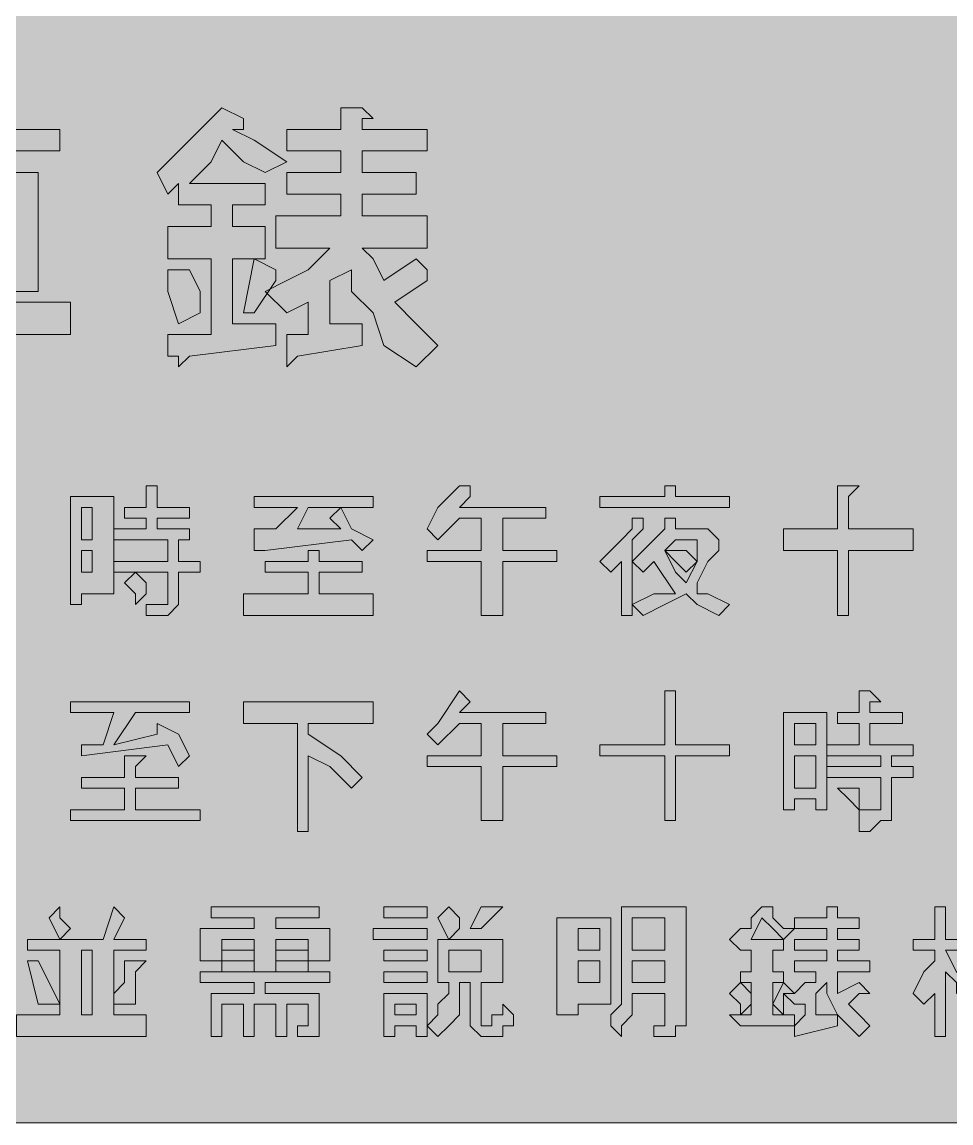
# Model space of a CAD drawing. Header units: metres. Extents: x 9 to 558, y 12 to 259.
# Drawn here: x 350.6 to 453.8, y 12 to 134.3 of the extents above; entities that cross this region are included whole.
import ezdxf

# ---------------------------------------------------------------- set-up
doc = ezdxf.new("R2010")
doc.units = ezdxf.units.M
doc.layers.add('FILL_BLACK_000000', color=7, linetype='Continuous', true_color=0x000000)
doc.layers.add('FILL_YELLOW_FFFF00', color=7, linetype='Continuous', true_color=0xffff00)

msp = doc.modelspace()

# ---------------------------------------------------------------- hatches: boundary and pattern name
at = {"layer": 'FILL_BLACK_000000', "true_color": 0x000000}
h = msp.add_hatch(color=7, dxfattribs=at)
h.dxf.hatch_style = 1
h.paths.add_polyline_path([(344.01, 122.4), (354.81, 122.4), (354.81, 120), (344.01, 120), (344.01, 117.6), (352.41, 117.6), (352.41, 104.4), (344.01, 104.4), (344.01, 103.2), (356.01, 103.2), (356.01, 99.6), (344.01, 99.6), (344.01, 96), (341.61, 96), (341.61, 99.6), (328.41, 99.6), (328.41, 103.2), (341.61, 103.2), (341.61, 104.4), (332.01, 104.4), (332.01, 117.6), (341.61, 117.6), (341.61, 120), (329.61, 120), (329.61, 122.4), (341.61, 122.4), (341.61, 124.8), (344.01, 124.8), (344.01, 123.6), (344.01, 122.4)])
h.paths.add_polyline_path([(341.61, 112.8), (341.61, 115.2), (335.61, 115.2), (335.61, 112.8), (341.61, 112.8)], flags=16)
h.paths.add_polyline_path([(335.61, 106.8), (341.61, 106.8), (341.61, 110.4), (335.61, 110.4), (335.61, 106.8)], flags=16)
h.paths.add_polyline_path([(344.01, 115.2), (344.01, 112.8), (350.01, 112.8), (350.01, 115.2), (344.01, 115.2)], flags=16)
h.paths.add_polyline_path([(350.01, 110.4), (344.01, 110.4), (344.01, 106.8), (350.01, 106.8), (350.01, 110.4)], flags=16)
h = msp.add_hatch(color=7, dxfattribs=at)
h.dxf.hatch_style = 1
h.paths.add_polyline_path([(366.81, 118.8), (369.21, 121.2), (371.61, 123.6), (372.81, 124.8), (375.21, 123.6), (375.21, 122.4), (374.01, 122.4), (376.41, 121.2), (380.01, 118.8), (377.61, 117.6), (375.21, 118.8), (372.81, 121.2), (371.61, 118.8), (369.21, 116.4), (377.61, 116.4), (377.61, 114), (374.01, 114), (374.01, 111.6), (377.61, 111.6), (377.61, 108), (374.01, 108), (374.01, 100.8), (378.81, 100.8), (378.81, 98.4), (369.21, 97.2), (368.01, 96), (368.01, 97.2), (366.81, 97.2), (366.81, 99.6), (371.61, 99.6), (371.61, 108), (366.81, 108), (366.81, 111.6), (371.61, 111.6), (371.61, 114), (368.01, 114), (368.01, 116.4), (366.81, 115.2), (365.61, 117.6), (366.81, 118.8)])
h = msp.add_hatch(color=7, dxfattribs=at)
h.dxf.hatch_style = 1
h.paths.add_polyline_path([(386.01, 122.4), (386.01, 124.8), (388.41, 124.8), (389.61, 123.6), (388.41, 123.6), (388.41, 122.4), (395.61, 122.4), (395.61, 120), (388.41, 120), (388.41, 117.6), (394.41, 117.6), (394.41, 115.2), (388.41, 115.2), (388.41, 112.8), (395.61, 112.8), (395.61, 109.2), (388.41, 109.2), (389.61, 108), (390.81, 105.6), (394.41, 108), (395.61, 106.8), (395.61, 105.6), (392.01, 103.2), (394.41, 100.8), (396.81, 98.4), (394.41, 96), (390.81, 98.4), (389.61, 102), (387.21, 104.4), (387.21, 106.8), (384.81, 105.6), (384.81, 100.8), (388.41, 100.8), (388.41, 98.4), (381.21, 97.2), (380.01, 96), (380.01, 99.6), (382.41, 99.6), (382.41, 103.2), (380.01, 102), (377.61, 104.4), (380.01, 105.6), (382.41, 106.8), (383.61, 108), (384.81, 109.2), (378.81, 109.2), (378.81, 112.8), (386.01, 112.8), (386.01, 115.2), (380.01, 115.2), (380.01, 117.6), (386.01, 117.6), (386.01, 120), (380.01, 120), (380.01, 122.4), (386.01, 122.4)])
h = msp.add_hatch(color=7, dxfattribs=at)
h.dxf.hatch_style = 1
h.paths.add_polyline_path([(376.41, 108), (378.81, 106.8), (378.81, 105.6), (376.41, 102), (375.21, 102), (376.41, 108)])
h = msp.add_hatch(color=7, dxfattribs=at)
h.dxf.hatch_style = 1
h.paths.add_polyline_path([(370.41, 104.4), (370.41, 102), (368.01, 100.8), (366.81, 104.4), (366.81, 106.8), (369.21, 106.8), (370.41, 104.4)])
h = msp.add_hatch(color=7, dxfattribs=at)
h.dxf.hatch_style = 1
h.paths.add_polyline_path([(369.21, 80.4), (369.21, 79.2), (365.61, 79.2), (365.61, 78), (369.21, 78), (369.21, 76.8), (368.01, 76.8), (368.01, 74.4), (370.41, 74.4), (370.41, 73.2), (368.01, 73.2), (368.01, 69.6), (366.81, 68.4), (365.61, 68.4), (364.41, 68.4), (364.41, 69.6), (365.61, 69.6), (366.81, 69.6), (366.81, 70.8), (366.81, 73.2), (360.81, 73.2), (360.81, 74.4), (366.81, 74.4), (366.81, 76.8), (360.81, 76.8), (360.81, 78), (364.41, 78), (364.41, 79.2), (362.01, 79.2), (362.01, 80.4), (364.41, 80.4), (364.41, 82.8), (365.61, 82.8), (365.61, 80.4), (369.21, 80.4)])
h = msp.add_hatch(color=7, dxfattribs=at)
h.dxf.hatch_style = 1
h.paths.add_polyline_path([(396.81, 80.4), (399.21, 82.8), (400.41, 82.8), (400.41, 81.6), (399.21, 80.4), (408.81, 80.4), (408.81, 79.2), (404.01, 79.2), (404.01, 75.6), (410.01, 75.6), (410.01, 74.4), (404.01, 74.4), (404.01, 68.4), (401.61, 68.4), (401.61, 74.4), (395.61, 74.4), (395.61, 75.6), (401.61, 75.6), (401.61, 79.2), (399.21, 79.2), (396.81, 76.8), (395.61, 78), (396.81, 80.4)])
h = msp.add_hatch(color=7, dxfattribs=at)
h.dxf.hatch_style = 1
h.paths.add_polyline_path([(422.01, 81.6), (422.01, 82.8), (423.21, 82.8), (423.21, 81.6), (429.21, 81.6), (429.21, 80.4), (414.81, 80.4), (414.81, 81.6), (422.01, 81.6)])
h = msp.add_hatch(color=7, dxfattribs=at)
h.dxf.hatch_style = 1
h.paths.add_polyline_path([(443.61, 82.8), (442.41, 81.6), (442.41, 78), (449.61, 78), (449.61, 75.6), (442.41, 75.6), (442.41, 68.4), (441.21, 68.4), (441.21, 75.6), (435.21, 75.6), (435.21, 78), (441.21, 78), (441.21, 82.8), (442.41, 82.8), (443.61, 82.8)])
h = msp.add_hatch(color=7, dxfattribs=at)
h.dxf.hatch_style = 1
h.paths.add_polyline_path([(358.41, 70.8), (357.21, 70.8), (357.21, 69.6), (356.01, 69.6), (356.01, 70.8), (356.01, 81.6), (360.81, 81.6), (360.81, 70.8), (358.41, 70.8)])
h.paths.add_polyline_path([(357.21, 80.4), (357.21, 76.8), (358.41, 76.8), (358.41, 80.4), (357.21, 80.4)], flags=16)
h.paths.add_polyline_path([(358.41, 75.6), (357.21, 75.6), (357.21, 73.2), (358.41, 73.2), (358.41, 75.6)], flags=16)
h = msp.add_hatch(color=7, dxfattribs=at)
h.dxf.hatch_style = 1
h.paths.add_polyline_path([(389.61, 76.8), (388.41, 75.6), (387.21, 76.8), (377.61, 75.6), (376.41, 75.6), (376.41, 78), (378.81, 78), (381.21, 80.4), (376.41, 80.4), (376.41, 81.6), (389.61, 81.6), (389.61, 80.4), (386.01, 80.4), (387.21, 78), (389.61, 76.8)])
h.paths.add_polyline_path([(382.41, 80.4), (381.21, 78), (386.01, 78), (384.81, 79.2), (386.01, 80.4), (382.41, 80.4)], flags=16)
h = msp.add_hatch(color=7, dxfattribs=at)
h.dxf.hatch_style = 1
h.paths.add_polyline_path([(419.61, 78), (418.41, 76.8), (418.41, 68.4), (417.21, 68.4), (417.21, 74.4), (416.01, 73.2), (414.81, 74.4), (416.01, 75.6), (417.21, 76.8), (418.41, 78), (418.41, 79.2), (419.61, 79.2), (419.61, 78)])
h = msp.add_hatch(color=7, dxfattribs=at)
h.dxf.hatch_style = 1
h.paths.add_polyline_path([(428.01, 75.6), (426.81, 74.4), (425.61, 72), (425.61, 70.8), (426.81, 70.8), (429.21, 69.6), (428.01, 68.4), (425.61, 69.6), (424.41, 70.8), (422.01, 69.6), (419.61, 68.4), (418.41, 69.6), (420.81, 70.8), (423.21, 70.8), (420.81, 74.4), (419.61, 73.2), (418.41, 74.4), (419.61, 75.6), (420.81, 76.8), (422.01, 78), (422.01, 79.2), (423.21, 79.2), (423.21, 78), (426.81, 78), (428.01, 76.8), (428.01, 75.6)])
h.paths.add_polyline_path([(425.61, 74.4), (425.61, 76.8), (423.21, 76.8), (422.01, 75.6), (423.21, 73.2), (424.41, 72), (425.61, 74.4)], flags=16)
h = msp.add_hatch(color=7, dxfattribs=at)
h.dxf.hatch_style = 1
h.paths.add_polyline_path([(375.21, 70.8), (382.41, 70.8), (382.41, 73.2), (377.61, 73.2), (377.61, 74.4), (382.41, 74.4), (382.41, 75.6), (383.61, 75.6), (383.61, 74.4), (388.41, 74.4), (388.41, 73.2), (383.61, 73.2), (383.61, 70.8), (389.61, 70.8), (389.61, 68.4), (375.21, 68.4), (375.21, 70.8)])
h = msp.add_hatch(color=7, dxfattribs=at)
h.dxf.hatch_style = 1
h.paths.add_polyline_path([(424.41, 75.6), (425.61, 74.4), (424.41, 73.2), (423.21, 74.4), (422.01, 75.6), (423.21, 75.6), (424.41, 75.6)])
h = msp.add_hatch(color=7, dxfattribs=at)
h.dxf.hatch_style = 1
h.paths.add_polyline_path([(364.41, 72), (364.41, 70.8), (363.21, 69.6), (363.21, 70.8), (362.01, 72), (363.21, 73.2), (364.41, 72)])
h = msp.add_hatch(color=7, dxfattribs=at)
h.dxf.hatch_style = 1
h.paths.add_polyline_path([(396.81, 56.4), (399.21, 60), (400.41, 58.8), (399.21, 57.6), (408.81, 57.6), (408.81, 56.4), (404.01, 56.4), (404.01, 52.8), (410.01, 52.8), (410.01, 51.6), (404.01, 51.6), (404.01, 45.6), (401.61, 45.6), (401.61, 51.6), (395.61, 51.6), (395.61, 52.8), (401.61, 52.8), (401.61, 56.4), (399.21, 56.4), (396.81, 54), (395.61, 55.2), (396.81, 56.4)])
h = msp.add_hatch(color=7, dxfattribs=at)
h.dxf.hatch_style = 1
h.paths.add_polyline_path([(423.21, 58.8), (423.21, 54), (429.21, 54), (429.21, 52.8), (423.21, 52.8), (423.21, 45.6), (422.01, 45.6), (422.01, 52.8), (414.81, 52.8), (414.81, 54), (422.01, 54), (422.01, 60), (423.21, 60), (423.21, 58.8)])
h = msp.add_hatch(color=7, dxfattribs=at)
h.dxf.hatch_style = 1
h.paths.add_polyline_path([(443.61, 56.4), (441.21, 56.4), (441.21, 57.6), (443.61, 57.6), (443.61, 60), (444.81, 60), (446.01, 58.8), (444.81, 58.8), (444.81, 57.6), (448.41, 57.6), (448.41, 56.4), (444.81, 56.4), (444.81, 54), (449.61, 54), (449.61, 52.8), (447.21, 52.8), (447.21, 51.6), (449.61, 51.6), (449.61, 50.4), (447.21, 50.4), (447.21, 46.8), (447.21, 45.6), (446.01, 45.6), (444.81, 44.4), (443.61, 44.4), (443.61, 46.8), (444.81, 46.8), (446.01, 46.8), (446.01, 50.4), (440.01, 50.4), (440.01, 51.6), (446.01, 51.6), (446.01, 52.8), (440.01, 52.8), (440.01, 54), (443.61, 54), (443.61, 56.4)])
h = msp.add_hatch(color=7, dxfattribs=at)
h.dxf.hatch_style = 1
h.paths.add_polyline_path([(356.01, 58.8), (369.21, 58.8), (369.21, 57.6), (363.21, 57.6), (360.81, 54), (365.61, 55.2), (365.61, 56.4), (368.01, 55.2), (369.21, 52.8), (368.01, 51.6), (366.81, 54), (357.21, 52.8), (357.21, 54), (359.61, 54), (360.81, 57.6), (356.01, 57.6), (356.01, 58.8)])
h = msp.add_hatch(color=7, dxfattribs=at)
h.dxf.hatch_style = 1
h.paths.add_polyline_path([(389.61, 58.8), (389.61, 56.4), (382.41, 56.4), (382.41, 55.2), (386.01, 52.8), (388.41, 50.4), (387.21, 49.2), (384.81, 51.6), (382.41, 52.8), (382.41, 44.4), (381.21, 44.4), (381.21, 56.4), (375.21, 56.4), (375.21, 58.8), (389.61, 58.8)])
h = msp.add_hatch(color=7, dxfattribs=at)
h.dxf.hatch_style = 1
h.paths.add_polyline_path([(438.81, 46.8), (438.81, 48), (436.41, 48), (436.41, 46.8), (435.21, 46.8), (435.21, 57.6), (440.01, 57.6), (440.01, 46.8), (438.81, 46.8)])
h.paths.add_polyline_path([(436.41, 56.4), (436.41, 54), (438.81, 54), (438.81, 56.4), (436.41, 56.4)], flags=16)
h.paths.add_polyline_path([(438.81, 52.8), (436.41, 52.8), (436.41, 49.2), (438.81, 49.2), (438.81, 52.8)], flags=16)
h = msp.add_hatch(color=7, dxfattribs=at)
h.dxf.hatch_style = 1
h.paths.add_polyline_path([(356.01, 46.8), (362.01, 46.8), (362.01, 49.2), (357.21, 49.2), (357.21, 50.4), (362.01, 50.4), (362.01, 52.8), (363.21, 52.8), (364.41, 52.8), (363.21, 51.6), (363.21, 50.4), (368.01, 50.4), (368.01, 49.2), (363.21, 49.2), (363.21, 46.8), (370.41, 46.8), (370.41, 45.6), (356.01, 45.6), (356.01, 46.8)])
h = msp.add_hatch(color=7, dxfattribs=at)
h.dxf.hatch_style = 1
h.paths.add_polyline_path([(443.61, 49.2), (443.61, 48), (443.61, 46.8), (442.41, 48), (441.21, 49.2), (442.41, 49.2), (443.61, 49.2)])
h = msp.add_hatch(color=7, dxfattribs=at)
h.dxf.hatch_style = 1
h.paths.add_polyline_path([(360.81, 32.4), (364.41, 32.4), (364.41, 31.2), (360.81, 31.2), (360.81, 24), (364.41, 24), (364.41, 21.6), (350.01, 21.6), (350.01, 24), (354.81, 24), (354.81, 31.2), (351.21, 31.2), (351.21, 32.4), (354.81, 32.4), (359.61, 32.4), (360.81, 36), (362.01, 34.8), (360.81, 32.4)])
h.paths.add_polyline_path([(358.41, 31.2), (357.21, 31.2), (357.21, 24), (358.41, 24), (358.41, 31.2)], flags=16)
h = msp.add_hatch(color=7, dxfattribs=at)
h.dxf.hatch_style = 1
h.paths.add_polyline_path([(356.01, 33.6), (354.81, 32.4), (353.61, 34.8), (354.81, 36), (354.81, 34.8), (356.01, 33.6)])
h = msp.add_hatch(color=7, dxfattribs=at)
h.dxf.hatch_style = 1
h.paths.add_polyline_path([(384.81, 33.6), (384.81, 30), (382.41, 30), (382.41, 32.4), (378.81, 32.4), (378.81, 28.8), (376.41, 28.8), (376.41, 32.4), (372.81, 32.4), (372.81, 30), (370.41, 30), (370.41, 33.6), (376.41, 33.6), (376.41, 34.8), (371.61, 34.8), (371.61, 36), (383.61, 36), (383.61, 34.8), (378.81, 34.8), (378.81, 33.6), (384.81, 33.6)])
h = msp.add_hatch(color=7, dxfattribs=at)
h.dxf.hatch_style = 1
h.paths.add_polyline_path([(395.61, 36), (395.61, 34.8), (390.81, 34.8), (390.81, 36), (395.61, 36)])
h = msp.add_hatch(color=7, dxfattribs=at)
h.dxf.hatch_style = 1
h.paths.add_polyline_path([(396.81, 34.8), (398.01, 36), (399.21, 34.8), (399.21, 33.6), (398.01, 32.4), (396.81, 34.8)])
h = msp.add_hatch(color=7, dxfattribs=at)
h.dxf.hatch_style = 1
h.paths.add_polyline_path([(401.61, 36), (402.81, 36), (404.01, 36), (402.81, 34.8), (401.61, 33.6), (400.41, 33.6), (401.61, 36)])
h = msp.add_hatch(color=7, dxfattribs=at)
h.dxf.hatch_style = 1
h.paths.add_polyline_path([(424.41, 22.8), (423.21, 22.8), (423.21, 21.6), (422.01, 21.6), (420.81, 21.6), (420.81, 22.8), (422.01, 22.8), (422.01, 24), (422.01, 26.4), (418.41, 26.4), (418.41, 25.2), (418.41, 24), (417.21, 22.8), (417.21, 21.6), (416.01, 22.8), (416.01, 24), (417.21, 25.2), (417.21, 26.4), (417.21, 28.8), (417.21, 36), (424.41, 36), (424.41, 24), (424.41, 22.8)])
h.paths.add_polyline_path([(418.41, 34.8), (418.41, 31.2), (422.01, 31.2), (422.01, 34.8), (418.41, 34.8)], flags=16)
h.paths.add_polyline_path([(422.01, 30), (418.41, 30), (418.41, 27.6), (422.01, 27.6), (422.01, 30)], flags=16)
h = msp.add_hatch(color=7, dxfattribs=at)
h.dxf.hatch_style = 1
h.paths.add_polyline_path([(431.61, 24), (431.61, 27.6), (430.41, 27.6), (430.41, 28.8), (431.61, 28.8), (431.61, 31.2), (430.41, 31.2), (429.21, 32.4), (430.41, 33.6), (431.61, 33.6), (431.61, 34.8), (432.81, 36), (434.01, 36), (434.01, 34.8), (435.21, 33.6), (436.41, 33.6), (435.21, 32.4), (435.21, 31.2), (434.01, 31.2), (434.01, 28.8), (435.21, 28.8), (435.21, 27.6), (434.01, 27.6), (434.01, 24), (436.41, 24), (436.41, 22.8), (430.41, 22.8), (429.21, 24), (431.61, 24)])
h.paths.add_polyline_path([(434.01, 33.6), (432.81, 34.8), (431.61, 32.4), (435.21, 32.4), (434.01, 33.6)], flags=16)
h = msp.add_hatch(color=7, dxfattribs=at)
h.dxf.hatch_style = 1
h.paths.add_polyline_path([(436.41, 21.6), (436.41, 22.8), (437.61, 24), (437.61, 25.2), (436.41, 25.2), (435.21, 26.4), (436.41, 26.4), (437.61, 27.6), (438.81, 27.6), (438.81, 28.8), (436.41, 28.8), (436.41, 30), (440.01, 30), (440.01, 31.2), (436.41, 31.2), (436.41, 32.4), (440.01, 32.4), (440.01, 33.6), (436.41, 33.6), (436.41, 34.8), (440.01, 34.8), (440.01, 36), (441.21, 36), (441.21, 34.8), (443.61, 34.8), (443.61, 33.6), (441.21, 33.6), (441.21, 32.4), (443.61, 32.4), (443.61, 31.2), (441.21, 31.2), (441.21, 30), (444.81, 30), (444.81, 28.8), (441.21, 28.8), (441.21, 27.6), (441.21, 26.4), (443.61, 27.6), (444.81, 26.4), (443.61, 26.4), (442.41, 25.2), (443.61, 24), (444.81, 22.8), (443.61, 21.6), (442.41, 22.8), (441.21, 24), (441.21, 22.8), (436.41, 21.6)])
h.paths.add_polyline_path([(440.01, 26.4), (440.01, 27.6), (438.81, 26.4), (438.81, 24), (441.21, 24), (440.01, 26.4)], flags=16)
h = msp.add_hatch(color=7, dxfattribs=at)
h.dxf.hatch_style = 1
h.paths.add_polyline_path([(449.61, 26.4), (450.81, 28.8), (452.01, 30), (452.01, 31.2), (449.61, 31.2), (449.61, 32.4), (452.01, 32.4), (452.01, 36), (453.21, 36), (453.21, 32.4), (455.61, 32.4), (455.61, 31.2), (453.21, 31.2), (454.41, 28.8), (455.61, 27.6), (454.41, 26.4), (454.41, 27.6), (453.21, 28.8), (453.21, 21.6), (452.01, 21.6), (452.01, 26.4), (450.81, 25.2), (449.61, 26.4)])
h = msp.add_hatch(color=7, dxfattribs=at)
h.dxf.hatch_style = 1
h.paths.add_polyline_path([(414.81, 25.2), (412.41, 25.2), (412.41, 24), (410.01, 24), (410.01, 34.8), (416.01, 34.8), (416.01, 25.2), (414.81, 25.2)])
h.paths.add_polyline_path([(412.41, 33.6), (412.41, 31.2), (414.81, 31.2), (414.81, 33.6), (412.41, 33.6)], flags=16)
h.paths.add_polyline_path([(414.81, 30), (412.41, 30), (412.41, 27.6), (414.81, 27.6), (414.81, 30)], flags=16)
h = msp.add_hatch(color=7, dxfattribs=at)
h.dxf.hatch_style = 1
h.paths.add_polyline_path([(395.61, 33.6), (395.61, 32.4), (389.61, 32.4), (389.61, 33.6), (395.61, 33.6)])
h = msp.add_hatch(color=7, dxfattribs=at)
h.dxf.hatch_style = 1
h.paths.add_polyline_path([(376.41, 32.4), (376.41, 31.2), (372.81, 31.2), (372.81, 32.4), (376.41, 32.4)])
h = msp.add_hatch(color=7, dxfattribs=at)
h.dxf.hatch_style = 1
h.paths.add_polyline_path([(382.41, 32.4), (382.41, 31.2), (378.81, 31.2), (378.81, 32.4), (382.41, 32.4)])
h = msp.add_hatch(color=7, dxfattribs=at)
h.dxf.hatch_style = 1
h.paths.add_polyline_path([(404.01, 32.4), (404.01, 27.6), (401.61, 27.6), (401.61, 24), (401.61, 22.8), (402.81, 22.8), (402.81, 24), (404.01, 24), (404.01, 25.2), (405.21, 24), (405.21, 22.8), (404.01, 22.8), (404.01, 21.6), (402.81, 21.6), (401.61, 21.6), (400.41, 22.8), (400.41, 24), (400.41, 27.6), (399.21, 27.6), (399.21, 25.2), (399.21, 24), (398.01, 22.8), (396.81, 21.6), (395.61, 22.8), (396.81, 24), (396.81, 25.2), (398.01, 26.4), (398.01, 27.6), (396.81, 27.6), (396.81, 32.4), (404.01, 32.4)])
h.paths.add_polyline_path([(401.61, 31.2), (398.01, 31.2), (398.01, 28.8), (401.61, 28.8), (401.61, 31.2)], flags=16)
h = msp.add_hatch(color=7, dxfattribs=at)
h.dxf.hatch_style = 1
h.paths.add_polyline_path([(395.61, 31.2), (395.61, 30), (390.81, 30), (390.81, 31.2), (395.61, 31.2)])
h = msp.add_hatch(color=7, dxfattribs=at)
h.dxf.hatch_style = 1
h.paths.add_polyline_path([(353.61, 27.6), (354.81, 25.2), (352.41, 25.2), (351.21, 30), (352.41, 30), (353.61, 27.6)])
h = msp.add_hatch(color=7, dxfattribs=at)
h.dxf.hatch_style = 1
h.paths.add_polyline_path([(360.81, 26.4), (362.01, 27.6), (362.01, 28.8), (362.01, 30), (363.21, 30), (364.41, 30), (363.21, 28.8), (363.21, 27.6), (363.21, 26.4), (363.21, 25.2), (362.01, 25.2), (360.81, 25.2), (360.81, 26.4)])
h = msp.add_hatch(color=7, dxfattribs=at)
h.dxf.hatch_style = 1
h.paths.add_polyline_path([(376.41, 30), (376.41, 28.8), (372.81, 28.8), (372.81, 30), (376.41, 30)])
h = msp.add_hatch(color=7, dxfattribs=at)
h.dxf.hatch_style = 1
h.paths.add_polyline_path([(382.41, 30), (382.41, 28.8), (378.81, 28.8), (378.81, 30), (382.41, 30)])
h = msp.add_hatch(color=7, dxfattribs=at)
h.dxf.hatch_style = 1
h.paths.add_polyline_path([(384.81, 27.6), (377.61, 27.6), (377.61, 26.4), (383.61, 26.4), (383.61, 22.8), (383.61, 21.6), (382.41, 21.6), (381.21, 21.6), (381.21, 22.8), (382.41, 22.8), (382.41, 24), (382.41, 25.2), (380.01, 25.2), (380.01, 21.6), (378.81, 21.6), (378.81, 25.2), (376.41, 25.2), (376.41, 21.6), (375.21, 21.6), (375.21, 25.2), (372.81, 25.2), (372.81, 21.6), (371.61, 21.6), (371.61, 26.4), (376.41, 26.4), (376.41, 27.6), (370.41, 27.6), (370.41, 28.8), (384.81, 28.8), (384.81, 27.6)])
h = msp.add_hatch(color=7, dxfattribs=at)
h.dxf.hatch_style = 1
h.paths.add_polyline_path([(395.61, 28.8), (395.61, 27.6), (390.81, 27.6), (390.81, 28.8), (395.61, 28.8)])
h = msp.add_hatch(color=7, dxfattribs=at)
h.dxf.hatch_style = 1
h.paths.add_polyline_path([(431.61, 26.4), (431.61, 25.2), (430.41, 24), (430.41, 25.2), (429.21, 26.4), (430.41, 27.6), (431.61, 26.4)])
h = msp.add_hatch(color=7, dxfattribs=at)
h.dxf.hatch_style = 1
h.paths.add_polyline_path([(435.21, 27.6), (436.41, 26.4), (435.21, 26.4), (435.21, 24), (434.01, 25.2), (435.21, 27.6)])
h = msp.add_hatch(color=7, dxfattribs=at)
h.dxf.hatch_style = 1
h.paths.add_polyline_path([(395.61, 26.4), (395.61, 21.6), (394.41, 21.6), (394.41, 22.8), (392.01, 22.8), (392.01, 21.6), (390.81, 21.6), (390.81, 26.4), (395.61, 26.4)])
h.paths.add_polyline_path([(394.41, 25.2), (392.01, 25.2), (392.01, 24), (394.41, 24), (394.41, 25.2)], flags=16)
at = {"layer": 'FILL_YELLOW_FFFF00', "true_color": 0xffff00}
h = msp.add_hatch(color=7, dxfattribs=at)
h.dxf.hatch_style = 1
h.paths.add_polyline_path([(552.02, 259.18), (553.41, 259.05), (554.8, 258.69), (556.41, 258), (557.1, 256.39), (557.46, 255), (557.59, 253.61), (557.61, 252), (557.61, 19.2), (557.61, 15.6), (557.01, 14.85), (556.6, 14.08), (556.41, 13.2), (554.8, 12.51), (553.41, 12.15), (552.02, 12.02), (550.41, 12), (16.41, 12), (14.01, 12), (13.13, 12.19), (12.36, 12.6), (11.61, 13.2), (10.22, 14.81), (9.8, 15.52), (9.51, 16.2), (9.25, 17.59), (9.21, 19.2), (9.21, 252), (9.21, 255.6), (9.61, 255.65), (9.92, 255.81), (10.41, 256.35), (10.9, 257.12), (11.61, 258), (12.36, 258.6), (13.13, 259.01), (14.01, 259.2), (16.41, 259.2), (550.41, 259.2), (552.02, 259.18)])

# ---------------------------------------------------------------- linework, layer by layer
at = {"layer": 'FILL_BLACK_000000', "lineweight": 0, "true_color": 0x000000}
for points in [[(366.81, 118.8), (369.21, 121.2), (371.61, 123.6), (372.81, 124.8), (375.21, 123.6), (375.21, 122.4), (374.01, 122.4), (376.41, 121.2), (380.01, 118.8), (377.61, 117.6), (375.21, 118.8), (372.81, 121.2), (371.61, 118.8), (369.21, 116.4), (377.61, 116.4), (377.61, 114), (374.01, 114), (374.01, 111.6), (377.61, 111.6), (377.61, 108), (374.01, 108), (374.01, 100.8), (378.81, 100.8), (378.81, 98.4), (369.21, 97.2), (368.01, 96), (368.01, 97.2), (366.81, 97.2), (366.81, 99.6), (371.61, 99.6), (371.61, 108), (366.81, 108), (366.81, 111.6), (371.61, 111.6), (371.61, 114), (368.01, 114), (368.01, 116.4), (366.81, 115.2), (365.61, 117.6)], [(386.01, 122.4), (386.01, 124.8), (388.41, 124.8), (389.61, 123.6), (388.41, 123.6), (388.41, 122.4), (395.61, 122.4), (395.61, 120), (388.41, 120), (388.41, 117.6), (394.41, 117.6), (394.41, 115.2), (388.41, 115.2), (388.41, 112.8), (395.61, 112.8), (395.61, 109.2), (388.41, 109.2), (389.61, 108), (390.81, 105.6), (394.41, 108), (395.61, 106.8), (395.61, 105.6), (392.01, 103.2), (394.41, 100.8), (396.81, 98.4), (394.41, 96), (390.81, 98.4), (389.61, 102), (387.21, 104.4), (387.21, 106.8), (384.81, 105.6), (384.81, 100.8), (388.41, 100.8), (388.41, 98.4), (381.21, 97.2), (380.01, 96), (380.01, 99.6), (382.41, 99.6), (382.41, 103.2), (380.01, 102), (377.61, 104.4), (380.01, 105.6), (382.41, 106.8), (383.61, 108), (384.81, 109.2), (378.81, 109.2), (378.81, 112.8), (386.01, 112.8), (386.01, 115.2), (380.01, 115.2), (380.01, 117.6), (386.01, 117.6), (386.01, 120), (380.01, 120), (380.01, 122.4)], [(376.41, 108), (378.81, 106.8), (378.81, 105.6), (376.41, 102), (375.21, 102)], [(370.41, 104.4), (370.41, 102), (368.01, 100.8), (366.81, 104.4), (366.81, 106.8), (369.21, 106.8)], [(369.21, 80.4), (369.21, 79.2), (365.61, 79.2), (365.61, 78), (369.21, 78), (369.21, 76.8), (368.01, 76.8), (368.01, 74.4), (370.41, 74.4), (370.41, 73.2), (368.01, 73.2), (368.01, 69.6), (366.81, 68.4), (365.61, 68.4), (364.41, 68.4), (364.41, 69.6), (365.61, 69.6), (366.81, 69.6), (366.81, 70.8), (366.81, 73.2), (360.81, 73.2), (360.81, 74.4), (366.81, 74.4), (366.81, 76.8), (360.81, 76.8), (360.81, 78), (364.41, 78), (364.41, 79.2), (362.01, 79.2), (362.01, 80.4), (364.41, 80.4), (364.41, 82.8), (365.61, 82.8), (365.61, 80.4)], [(396.81, 80.4), (399.21, 82.8), (400.41, 82.8), (400.41, 81.6), (399.21, 80.4), (408.81, 80.4), (408.81, 79.2), (404.01, 79.2), (404.01, 75.6), (410.01, 75.6), (410.01, 74.4), (404.01, 74.4), (404.01, 68.4), (401.61, 68.4), (401.61, 74.4), (395.61, 74.4), (395.61, 75.6), (401.61, 75.6), (401.61, 79.2), (399.21, 79.2), (396.81, 76.8), (395.61, 78)], [(422.01, 81.6), (422.01, 82.8), (423.21, 82.8), (423.21, 81.6), (429.21, 81.6), (429.21, 80.4), (414.81, 80.4), (414.81, 81.6)], [(443.61, 82.8), (442.41, 81.6), (442.41, 78), (449.61, 78), (449.61, 75.6), (442.41, 75.6), (442.41, 68.4), (441.21, 68.4), (441.21, 75.6), (435.21, 75.6), (435.21, 78), (441.21, 78), (441.21, 82.8), (442.41, 82.8)], [(358.41, 70.8), (357.21, 70.8), (357.21, 69.6), (356.01, 69.6), (356.01, 70.8), (356.01, 81.6), (360.81, 81.6), (360.81, 70.8)], [(389.61, 76.8), (388.41, 75.6), (387.21, 76.8), (377.61, 75.6), (376.41, 75.6), (376.41, 78), (378.81, 78), (381.21, 80.4), (376.41, 80.4), (376.41, 81.6), (389.61, 81.6), (389.61, 80.4), (386.01, 80.4), (387.21, 78)], [(357.21, 80.4), (357.21, 76.8), (358.41, 76.8), (358.41, 80.4)], [(382.41, 80.4), (381.21, 78), (386.01, 78), (384.81, 79.2), (386.01, 80.4)], [(419.61, 78), (418.41, 76.8), (418.41, 68.4), (417.21, 68.4), (417.21, 74.4), (416.01, 73.2), (414.81, 74.4), (416.01, 75.6), (417.21, 76.8), (418.41, 78), (418.41, 79.2), (419.61, 79.2)], [(428.01, 75.6), (426.81, 74.4), (425.61, 72), (425.61, 70.8), (426.81, 70.8), (429.21, 69.6), (428.01, 68.4), (425.61, 69.6), (424.41, 70.8), (422.01, 69.6), (419.61, 68.4), (418.41, 69.6), (420.81, 70.8), (423.21, 70.8), (420.81, 74.4), (419.61, 73.2), (418.41, 74.4), (419.61, 75.6), (420.81, 76.8), (422.01, 78), (422.01, 79.2), (423.21, 79.2), (423.21, 78), (426.81, 78), (428.01, 76.8)], [(425.61, 74.4), (425.61, 76.8), (423.21, 76.8), (422.01, 75.6), (423.21, 73.2), (424.41, 72)], [(358.41, 75.6), (357.21, 75.6), (357.21, 73.2), (358.41, 73.2)], [(375.21, 70.8), (382.41, 70.8), (382.41, 73.2), (377.61, 73.2), (377.61, 74.4), (382.41, 74.4), (382.41, 75.6), (383.61, 75.6), (383.61, 74.4), (388.41, 74.4), (388.41, 73.2), (383.61, 73.2), (383.61, 70.8), (389.61, 70.8), (389.61, 68.4), (375.21, 68.4)], [(424.41, 75.6), (425.61, 74.4), (424.41, 73.2), (423.21, 74.4), (422.01, 75.6), (423.21, 75.6)], [(364.41, 72), (364.41, 70.8), (363.21, 69.6), (363.21, 70.8), (362.01, 72), (363.21, 73.2)], [(396.81, 56.4), (399.21, 60), (400.41, 58.8), (399.21, 57.6), (408.81, 57.6), (408.81, 56.4), (404.01, 56.4), (404.01, 52.8), (410.01, 52.8), (410.01, 51.6), (404.01, 51.6), (404.01, 45.6), (401.61, 45.6), (401.61, 51.6), (395.61, 51.6), (395.61, 52.8), (401.61, 52.8), (401.61, 56.4), (399.21, 56.4), (396.81, 54), (395.61, 55.2)], [(423.21, 58.8), (423.21, 54), (429.21, 54), (429.21, 52.8), (423.21, 52.8), (423.21, 45.6), (422.01, 45.6), (422.01, 52.8), (414.81, 52.8), (414.81, 54), (422.01, 54), (422.01, 60), (423.21, 60)], [(443.61, 56.4), (441.21, 56.4), (441.21, 57.6), (443.61, 57.6), (443.61, 60), (444.81, 60), (446.01, 58.8), (444.81, 58.8), (444.81, 57.6), (448.41, 57.6), (448.41, 56.4), (444.81, 56.4), (444.81, 54), (449.61, 54), (449.61, 52.8), (447.21, 52.8), (447.21, 51.6), (449.61, 51.6), (449.61, 50.4), (447.21, 50.4), (447.21, 46.8), (447.21, 45.6), (446.01, 45.6), (444.81, 44.4), (443.61, 44.4), (443.61, 46.8), (444.81, 46.8), (446.01, 46.8), (446.01, 50.4), (440.01, 50.4), (440.01, 51.6), (446.01, 51.6), (446.01, 52.8), (440.01, 52.8), (440.01, 54), (443.61, 54)], [(356.01, 58.8), (369.21, 58.8), (369.21, 57.6), (363.21, 57.6), (360.81, 54), (365.61, 55.2), (365.61, 56.4), (368.01, 55.2), (369.21, 52.8), (368.01, 51.6), (366.81, 54), (357.21, 52.8), (357.21, 54), (359.61, 54), (360.81, 57.6), (356.01, 57.6)], [(389.61, 58.8), (389.61, 56.4), (382.41, 56.4), (382.41, 55.2), (386.01, 52.8), (388.41, 50.4), (387.21, 49.2), (384.81, 51.6), (382.41, 52.8), (382.41, 44.4), (381.21, 44.4), (381.21, 56.4), (375.21, 56.4), (375.21, 58.8)], [(438.81, 46.8), (438.81, 48), (436.41, 48), (436.41, 46.8), (435.21, 46.8), (435.21, 57.6), (440.01, 57.6), (440.01, 46.8)], [(436.41, 56.4), (436.41, 54), (438.81, 54), (438.81, 56.4)], [(356.01, 46.8), (362.01, 46.8), (362.01, 49.2), (357.21, 49.2), (357.21, 50.4), (362.01, 50.4), (362.01, 52.8), (363.21, 52.8), (364.41, 52.8), (363.21, 51.6), (363.21, 50.4), (368.01, 50.4), (368.01, 49.2), (363.21, 49.2), (363.21, 46.8), (370.41, 46.8), (370.41, 45.6), (356.01, 45.6)], [(438.81, 52.8), (436.41, 52.8), (436.41, 49.2), (438.81, 49.2)], [(443.61, 49.2), (443.61, 48), (443.61, 46.8), (442.41, 48), (441.21, 49.2), (442.41, 49.2)], [(360.81, 32.4), (364.41, 32.4), (364.41, 31.2), (360.81, 31.2), (360.81, 24), (364.41, 24), (364.41, 21.6), (350.01, 21.6), (350.01, 24), (354.81, 24), (354.81, 31.2), (351.21, 31.2), (351.21, 32.4), (354.81, 32.4), (359.61, 32.4), (360.81, 36), (362.01, 34.8)], [(356.01, 33.6), (354.81, 32.4), (353.61, 34.8), (354.81, 36), (354.81, 34.8)], [(384.81, 33.6), (384.81, 30), (382.41, 30), (382.41, 32.4), (378.81, 32.4), (378.81, 28.8), (376.41, 28.8), (376.41, 32.4), (372.81, 32.4), (372.81, 30), (370.41, 30), (370.41, 33.6), (376.41, 33.6), (376.41, 34.8), (371.61, 34.8), (371.61, 36), (383.61, 36), (383.61, 34.8), (378.81, 34.8), (378.81, 33.6)], [(395.61, 36), (395.61, 34.8), (390.81, 34.8), (390.81, 36)], [(396.81, 34.8), (398.01, 36), (399.21, 34.8), (399.21, 33.6), (398.01, 32.4)], [(401.61, 36), (402.81, 36), (404.01, 36), (402.81, 34.8), (401.61, 33.6), (400.41, 33.6)], [(424.41, 22.8), (423.21, 22.8), (423.21, 21.6), (422.01, 21.6), (420.81, 21.6), (420.81, 22.8), (422.01, 22.8), (422.01, 24), (422.01, 26.4), (418.41, 26.4), (418.41, 25.2), (418.41, 24), (417.21, 22.8), (417.21, 21.6), (416.01, 22.8), (416.01, 24), (417.21, 25.2), (417.21, 26.4), (417.21, 28.8), (417.21, 36), (424.41, 36), (424.41, 24)], [(431.61, 24), (431.61, 27.6), (430.41, 27.6), (430.41, 28.8), (431.61, 28.8), (431.61, 31.2), (430.41, 31.2), (429.21, 32.4), (430.41, 33.6), (431.61, 33.6), (431.61, 34.8), (432.81, 36), (434.01, 36), (434.01, 34.8), (435.21, 33.6), (436.41, 33.6), (435.21, 32.4), (435.21, 31.2), (434.01, 31.2), (434.01, 28.8), (435.21, 28.8), (435.21, 27.6), (434.01, 27.6), (434.01, 24), (436.41, 24), (436.41, 22.8), (430.41, 22.8), (429.21, 24)], [(436.41, 21.6), (436.41, 22.8), (437.61, 24), (437.61, 25.2), (436.41, 25.2), (435.21, 26.4), (436.41, 26.4), (437.61, 27.6), (438.81, 27.6), (438.81, 28.8), (436.41, 28.8), (436.41, 30), (440.01, 30), (440.01, 31.2), (436.41, 31.2), (436.41, 32.4), (440.01, 32.4), (440.01, 33.6), (436.41, 33.6), (436.41, 34.8), (440.01, 34.8), (440.01, 36), (441.21, 36), (441.21, 34.8), (443.61, 34.8), (443.61, 33.6), (441.21, 33.6), (441.21, 32.4), (443.61, 32.4), (443.61, 31.2), (441.21, 31.2), (441.21, 30), (444.81, 30), (444.81, 28.8), (441.21, 28.8), (441.21, 27.6), (441.21, 26.4), (443.61, 27.6), (444.81, 26.4), (443.61, 26.4), (442.41, 25.2), (443.61, 24), (444.81, 22.8), (443.61, 21.6), (442.41, 22.8), (441.21, 24), (441.21, 22.8)], [(449.61, 26.4), (450.81, 28.8), (452.01, 30), (452.01, 31.2), (449.61, 31.2), (449.61, 32.4), (452.01, 32.4), (452.01, 36), (453.21, 36), (453.21, 32.4), (455.61, 32.4), (455.61, 31.2), (453.21, 31.2), (454.41, 28.8), (455.61, 27.6), (454.41, 26.4), (454.41, 27.6), (453.21, 28.8), (453.21, 21.6), (452.01, 21.6), (452.01, 26.4), (450.81, 25.2)], [(414.81, 25.2), (412.41, 25.2), (412.41, 24), (410.01, 24), (410.01, 34.8), (416.01, 34.8), (416.01, 25.2)], [(418.41, 34.8), (418.41, 31.2), (422.01, 31.2), (422.01, 34.8)], [(434.01, 33.6), (432.81, 34.8), (431.61, 32.4), (435.21, 32.4)], [(395.61, 33.6), (395.61, 32.4), (389.61, 32.4), (389.61, 33.6)], [(412.41, 33.6), (412.41, 31.2), (414.81, 31.2), (414.81, 33.6)], [(376.41, 32.4), (376.41, 31.2), (372.81, 31.2), (372.81, 32.4)], [(382.41, 32.4), (382.41, 31.2), (378.81, 31.2), (378.81, 32.4)], [(404.01, 32.4), (404.01, 27.6), (401.61, 27.6), (401.61, 24), (401.61, 22.8), (402.81, 22.8), (402.81, 24), (404.01, 24), (404.01, 25.2), (405.21, 24), (405.21, 22.8), (404.01, 22.8), (404.01, 21.6), (402.81, 21.6), (401.61, 21.6), (400.41, 22.8), (400.41, 24), (400.41, 27.6), (399.21, 27.6), (399.21, 25.2), (399.21, 24), (398.01, 22.8), (396.81, 21.6), (395.61, 22.8), (396.81, 24), (396.81, 25.2), (398.01, 26.4), (398.01, 27.6), (396.81, 27.6), (396.81, 32.4)], [(358.41, 31.2), (357.21, 31.2), (357.21, 24), (358.41, 24)], [(395.61, 31.2), (395.61, 30), (390.81, 30), (390.81, 31.2)], [(401.61, 31.2), (398.01, 31.2), (398.01, 28.8), (401.61, 28.8)], [(353.61, 27.6), (354.81, 25.2), (352.41, 25.2), (351.21, 30), (352.41, 30)], [(360.81, 26.4), (362.01, 27.6), (362.01, 28.8), (362.01, 30), (363.21, 30), (364.41, 30), (363.21, 28.8), (363.21, 27.6), (363.21, 26.4), (363.21, 25.2), (362.01, 25.2), (360.81, 25.2)], [(376.41, 30), (376.41, 28.8), (372.81, 28.8), (372.81, 30)], [(382.41, 30), (382.41, 28.8), (378.81, 28.8), (378.81, 30)], [(414.81, 30), (412.41, 30), (412.41, 27.6), (414.81, 27.6)], [(422.01, 30), (418.41, 30), (418.41, 27.6), (422.01, 27.6)], [(384.81, 27.6), (377.61, 27.6), (377.61, 26.4), (383.61, 26.4), (383.61, 22.8), (383.61, 21.6), (382.41, 21.6), (381.21, 21.6), (381.21, 22.8), (382.41, 22.8), (382.41, 24), (382.41, 25.2), (380.01, 25.2), (380.01, 21.6), (378.81, 21.6), (378.81, 25.2), (376.41, 25.2), (376.41, 21.6), (375.21, 21.6), (375.21, 25.2), (372.81, 25.2), (372.81, 21.6), (371.61, 21.6), (371.61, 26.4), (376.41, 26.4), (376.41, 27.6), (370.41, 27.6), (370.41, 28.8), (384.81, 28.8)], [(395.61, 28.8), (395.61, 27.6), (390.81, 27.6), (390.81, 28.8)], [(431.61, 26.4), (431.61, 25.2), (430.41, 24), (430.41, 25.2), (429.21, 26.4), (430.41, 27.6)], [(435.21, 27.6), (436.41, 26.4), (435.21, 26.4), (435.21, 24), (434.01, 25.2)], [(440.01, 26.4), (440.01, 27.6), (438.81, 26.4), (438.81, 24), (441.21, 24)], [(395.61, 26.4), (395.61, 21.6), (394.41, 21.6), (394.41, 22.8), (392.01, 22.8), (392.01, 21.6), (390.81, 21.6), (390.81, 26.4)], [(394.41, 25.2), (392.01, 25.2), (392.01, 24), (394.41, 24)]]:
    msp.add_lwpolyline(points, close=True, dxfattribs=at)
for points in [[(344.01, 122.4), (354.81, 122.4), (354.81, 120), (344.01, 120)], [(344.01, 117.6), (352.41, 117.6), (352.41, 104.4), (344.01, 104.4)], [(344.01, 103.2), (356.01, 103.2), (356.01, 99.6), (344.01, 99.6)]]:
    msp.add_lwpolyline(points, dxfattribs=at)
at = {"layer": 'FILL_YELLOW_FFFF00', "lineweight": 0, "true_color": 0xffff00}
msp.add_lwpolyline([(16.41, 259.2), (550.41, 259.2), (552.02, 259.18), (553.41, 259.05), (554.8, 258.69), (556.41, 258), (557.1, 256.39), (557.46, 255), (557.59, 253.61), (557.61, 252), (557.61, 19.2), (557.61, 15.6), (557.01, 14.85), (556.6, 14.08), (556.41, 13.2), (554.8, 12.51), (553.41, 12.15), (552.02, 12.02), (550.41, 12), (16.41, 12)], dxfattribs=at)

doc.saveas('drawing.dxf')
